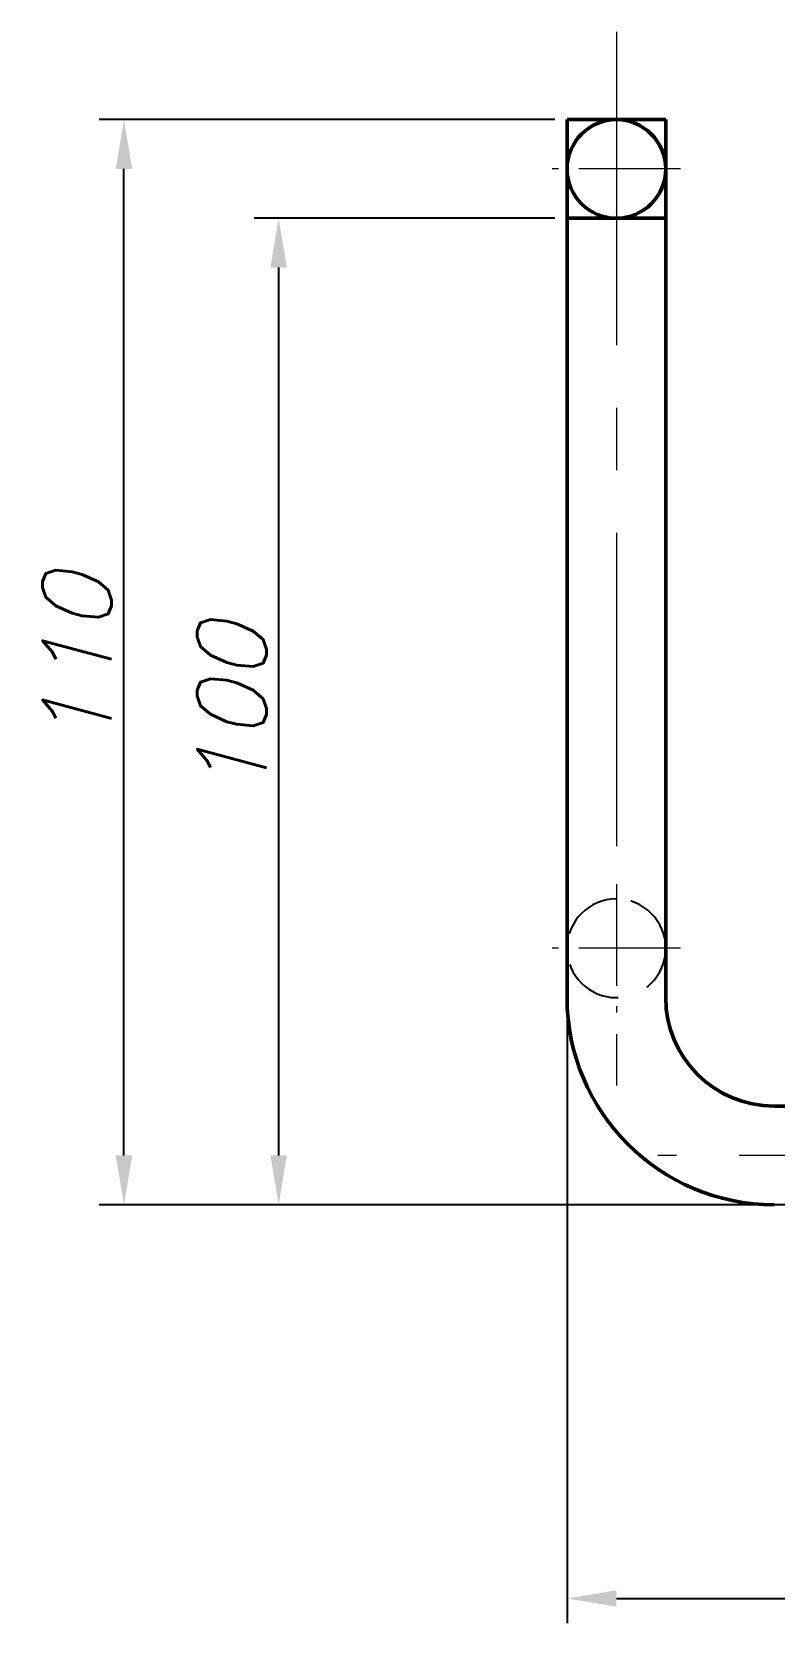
# Model space of a CAD drawing. Header units: inches. Extents: x 17901 to 26602, y 9673 to 14036.
# Drawn here: x 20045.2 to 20120.4, y 12443.7 to 12605 of the extents above; entities that cross this region are included whole.
import ezdxf

# ---------------------------------------------------------------- set-up
doc = ezdxf.new("R2010")
doc.units = ezdxf.units.IN
doc.header["$MEASUREMENT"] = 0
doc.linetypes.add('CENTER', pattern=[50.8, 31.75, -6.35, 6.35, -6.35])
doc.linetypes.add('DASHED2', pattern=[9.525, 6.35, -3.175])
for name, color, linetype, lineweight in [('中心线', 1, 'CENTER', 15), ('标注线', 3, 'Continuous', 25), ('粗实线', 7, 'Continuous', 50), ('虚线', 2, 'DASHED2', 25)]:
    doc.layers.add(name, color=color, linetype=linetype, lineweight=lineweight)
doc.styles.add('DIM_FONT', font='romans.shx', dxfattribs={"oblique": 15})
doc.dimstyles.new('幅面 1：2$0', dxfattribs={"dimscale": 2, "dimtxt": 3.5, "dimasz": 2.5, "dimexe": 1.25, "dimexo": 0.625, "dimtad": 1, "dimdsep": 46, "dimtxsty": 'DIM_FONT', "dimcen": 2.5, "dimclrd": 256, "dimclrt": 256, "dimadec": 0, "dimazin": 0, "dimtfac": 1, "dimtmove": 0, "dimatfit": 3, "dimfxl": 1, "dimlwd": -1, "dimarcsym": 0})

# ---------------------------------------------------------------- blocks, each defined once
blk = doc.blocks.new('*D299')
at = {"layer": 'Defpoints', "color": 0, "transparency": 16777216}
for p in [(20099.45, 12507.09), (20259.45, 12507.09), (20259.45, 12446.18)]:
    blk.add_point(p, dxfattribs=at)
at = {"layer": '标注线', "color": 0, "lineweight": -2, "transparency": 16777216}
for p, q in [((20099.45, 12505.84), (20099.45, 12443.68)), ((20259.45, 12505.84), (20259.45, 12443.68))]:
    blk.add_line(p, q, dxfattribs=at)
at = {"layer": '标注线', "transparency": 16777216}
blk.add_line((20104.45, 12446.18), (20254.45, 12446.18), dxfattribs=at)
for points in [[(20104.45, 12447.01), (20104.45, 12445.35), (20099.45, 12446.18)], [(20254.45, 12447.01), (20254.45, 12445.35), (20259.45, 12446.18)]]:
    blk.add_solid(points, dxfattribs=at)
at = {"layer": '标注线', "transparency": 16777216, "insert": (20179.45, 12450.93), "char_height": 7, "attachment_point": 5, "style": 'DIM_FONT'}
blk.add_mtext('160', dxfattribs=at)
blk = doc.blocks.new('*D300')
at = {"layer": 'Defpoints', "color": 0, "transparency": 16777216}
for p in [(20070.21, 12586.09), (20099.45, 12586.09), (20120.45, 12486.09)]:
    blk.add_point(p, dxfattribs=at)
at = {"layer": '标注线', "color": 0, "lineweight": -2, "transparency": 16777216}
for p, q in [((20098.2, 12586.09), (20067.71, 12586.09)), ((20119.2, 12486.09), (20067.71, 12486.09))]:
    blk.add_line(p, q, dxfattribs=at)
at = {"layer": '标注线', "transparency": 16777216}
blk.add_line((20070.21, 12491.09), (20070.21, 12581.09), dxfattribs=at)
for points in [[(20069.37, 12581.09), (20071.04, 12581.09), (20070.21, 12586.09)], [(20069.37, 12491.09), (20071.04, 12491.09), (20070.21, 12486.09)]]:
    blk.add_solid(points, dxfattribs=at)
at = {"layer": '标注线', "transparency": 16777216, "insert": (20065.46, 12536.09), "char_height": 7, "attachment_point": 5, "rotation": 90, "style": 'DIM_FONT'}
blk.add_mtext('100', dxfattribs=at)
blk = doc.blocks.new('*D301')
at = {"layer": 'Defpoints', "color": 0, "transparency": 16777216}
for p in [(20054.52, 12596.09), (20099.45, 12596.09), (20119.2, 12486.09)]:
    blk.add_point(p, dxfattribs=at)
at = {"layer": '标注线', "color": 0, "lineweight": -2, "transparency": 16777216}
for p, q in [((20098.2, 12596.09), (20052.02, 12596.09)), ((20117.95, 12486.09), (20052.02, 12486.09))]:
    blk.add_line(p, q, dxfattribs=at)
at = {"layer": '标注线', "transparency": 16777216}
blk.add_line((20054.52, 12491.09), (20054.52, 12591.09), dxfattribs=at)
for points in [[(20053.69, 12591.09), (20055.36, 12591.09), (20054.52, 12596.09)], [(20053.69, 12491.09), (20055.36, 12491.09), (20054.52, 12486.09)]]:
    blk.add_solid(points, dxfattribs=at)
at = {"layer": '标注线', "transparency": 16777216, "insert": (20049.77, 12541.09), "char_height": 7, "attachment_point": 5, "rotation": 90, "style": 'DIM_FONT'}
blk.add_mtext('110', dxfattribs=at)

msp = doc.modelspace()

# ---------------------------------------------------------------- linework, layer by layer
at = {"layer": '中心线'}
for p, q in [((20104.447, 12604.991), (20104.447, 12498.19)), ((20250.247, 12491.091), (20108.647, 12491.091))]:
    msp.add_line(p, q, dxfattribs=at)
at = {"layer": '中心线', "ltscale": 0.325}
for p, q in [((20104.447, 12597.591), (20104.447, 12584.591)), ((20110.947, 12591.091), (20097.947, 12591.091)), ((20104.447, 12518.591), (20104.447, 12505.591)), ((20110.947, 12512.091), (20097.947, 12512.091))]:
    msp.add_line(p, q, dxfattribs=at)
at = {"layer": '粗实线', "ltscale": 0.12424}
msp.add_line((20099.447, 12596.091), (20099.447, 12591.121), dxfattribs=at)
at = {"layer": '粗实线', "ltscale": 0.25}
for p, q in [((20099.447, 12596.091), (20109.447, 12596.091)), ((20099.447, 12586.091), (20109.447, 12586.091))]:
    msp.add_line(p, q, dxfattribs=at)
at = {"layer": '粗实线'}
for p, q in [((20109.447, 12596.091), (20109.447, 12507.091)), ((20099.447, 12586.091), (20099.447, 12507.091)), ((20109.447, 12586.091), (20109.447, 12507.091)), ((20179.447, 12496.091), (20120.447, 12496.091))]:
    msp.add_line(p, q, dxfattribs=at)
at = {"layer": '粗实线', "ltscale": 0.124238}
msp.add_line((20099.447, 12591.06), (20099.447, 12586.091), dxfattribs=at)
at = {"layer": '粗实线'}
msp.add_circle((20104.447, 12591.091), 5, dxfattribs=at)
for centre, radius, start, end in [((20104.447, 12512.091), 5, 359.93254, 0.06746), ((20120.447, 12507.091), 21, 180, 270), ((20120.447, 12507.091), 11, 180, 270), ((20120.447, 12507.091), 11, 180, 270)]:
    msp.add_arc(centre, radius, start, end, dxfattribs=at)
at = {"layer": '虚线', "ltscale": 0.001524}
msp.add_line((20099.447, 12591.121), (20099.447, 12591.06), dxfattribs=at)
at = {"layer": '虚线'}
for p, q in [((20099.447, 12586.091), (20099.447, 12507.091)), ((20179.447, 12486.091), (20120.447, 12486.091))]:
    msp.add_line(p, q, dxfattribs=at)
for centre, radius, start, end in [((20104.447, 12512.091), 5, 90, 359.93254), ((20104.447, 12512.091), 5, 0.06746, 90), ((20120.447, 12507.091), 21, 180, 270)]:
    msp.add_arc(centre, radius, start, end, dxfattribs=at)

# ---------------------------------------------------------------- dimensions: what is measured, and where the dimension line sits
at = {"layer": '标注线'}
for base, p1, p2, picture, middle in [((20054.524, 12596.091), (20119.197, 12486.091), (20099.447, 12596.091), '*D301', (20049.774, 12541.091)), ((20070.208, 12586.091), (20120.447, 12486.091), (20099.447, 12586.091), '*D300', (20065.458, 12536.091))]:
    dim = msp.add_linear_dim(base=base, p1=p1, p2=p2, angle=90, dimstyle='幅面 1：2$0', dxfattribs=at)
    dim.commit()
    dim.dimension.update_dxf_attribs({"geometry": picture, "text_midpoint": middle})
dim = msp.add_linear_dim(base=(20259.447, 12446.18), p1=(20099.447, 12507.091), p2=(20259.447, 12507.091), dimstyle='幅面 1：2$0', dxfattribs=at)
dim.commit()
dim.dimension.update_dxf_attribs({"geometry": '*D299', "text_midpoint": (20179.447, 12450.93)})

doc.saveas('drawing.dxf')
